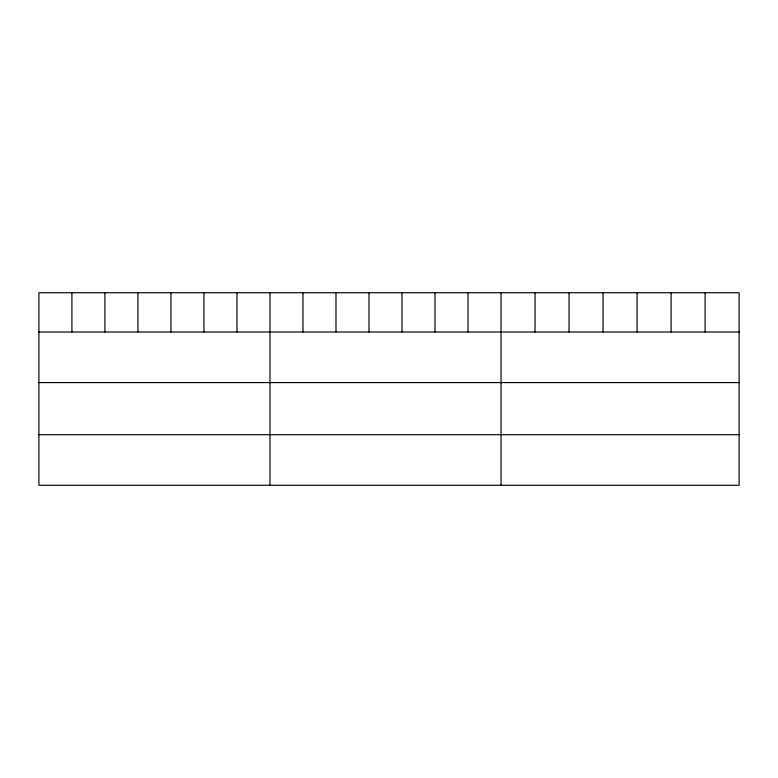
<?xml version="1.0" encoding="UTF-8"?>
<svg xmlns="http://www.w3.org/2000/svg" width="778" height="778" viewBox="0 0 778 778"><rect width="100%" height="100%" fill="white"/><g stroke="black" fill="none" stroke-linecap="round" stroke-linejoin="round"><path stroke-width="1.17" d="M739.1 332.021L739.1 485.268L38.9 485.268L38.9 292.732L739.1 292.732L739.1 332.021L38.9 332.021M38.9 382.591L739.1 382.591M38.9 434.698L739.1 434.698M705.092 292.732L705.092 332.021M671.083 292.732L671.083 332.021M637.075 292.732L637.075 332.021M603.057 292.732L603.057 332.021M569.049 292.732L569.049 332.021M535.04 292.732L535.04 332.021M501.032 292.732L501.032 485.268M468.025 292.732L468.025 332.021M435.009 292.732L435.009 332.021M402.002 292.732L402.002 332.021M368.996 292.732L368.996 332.021M335.989 292.732L335.989 332.021M302.973 292.732L302.973 332.021M269.966 292.732L269.966 485.268M236.959 292.732L236.959 332.021M203.943 292.732L203.943 332.021M170.936 292.732L170.936 332.021M137.93 292.732L137.93 332.021M104.923 292.732L104.923 332.021M71.907 292.732L71.907 332.021"/></g></svg>
